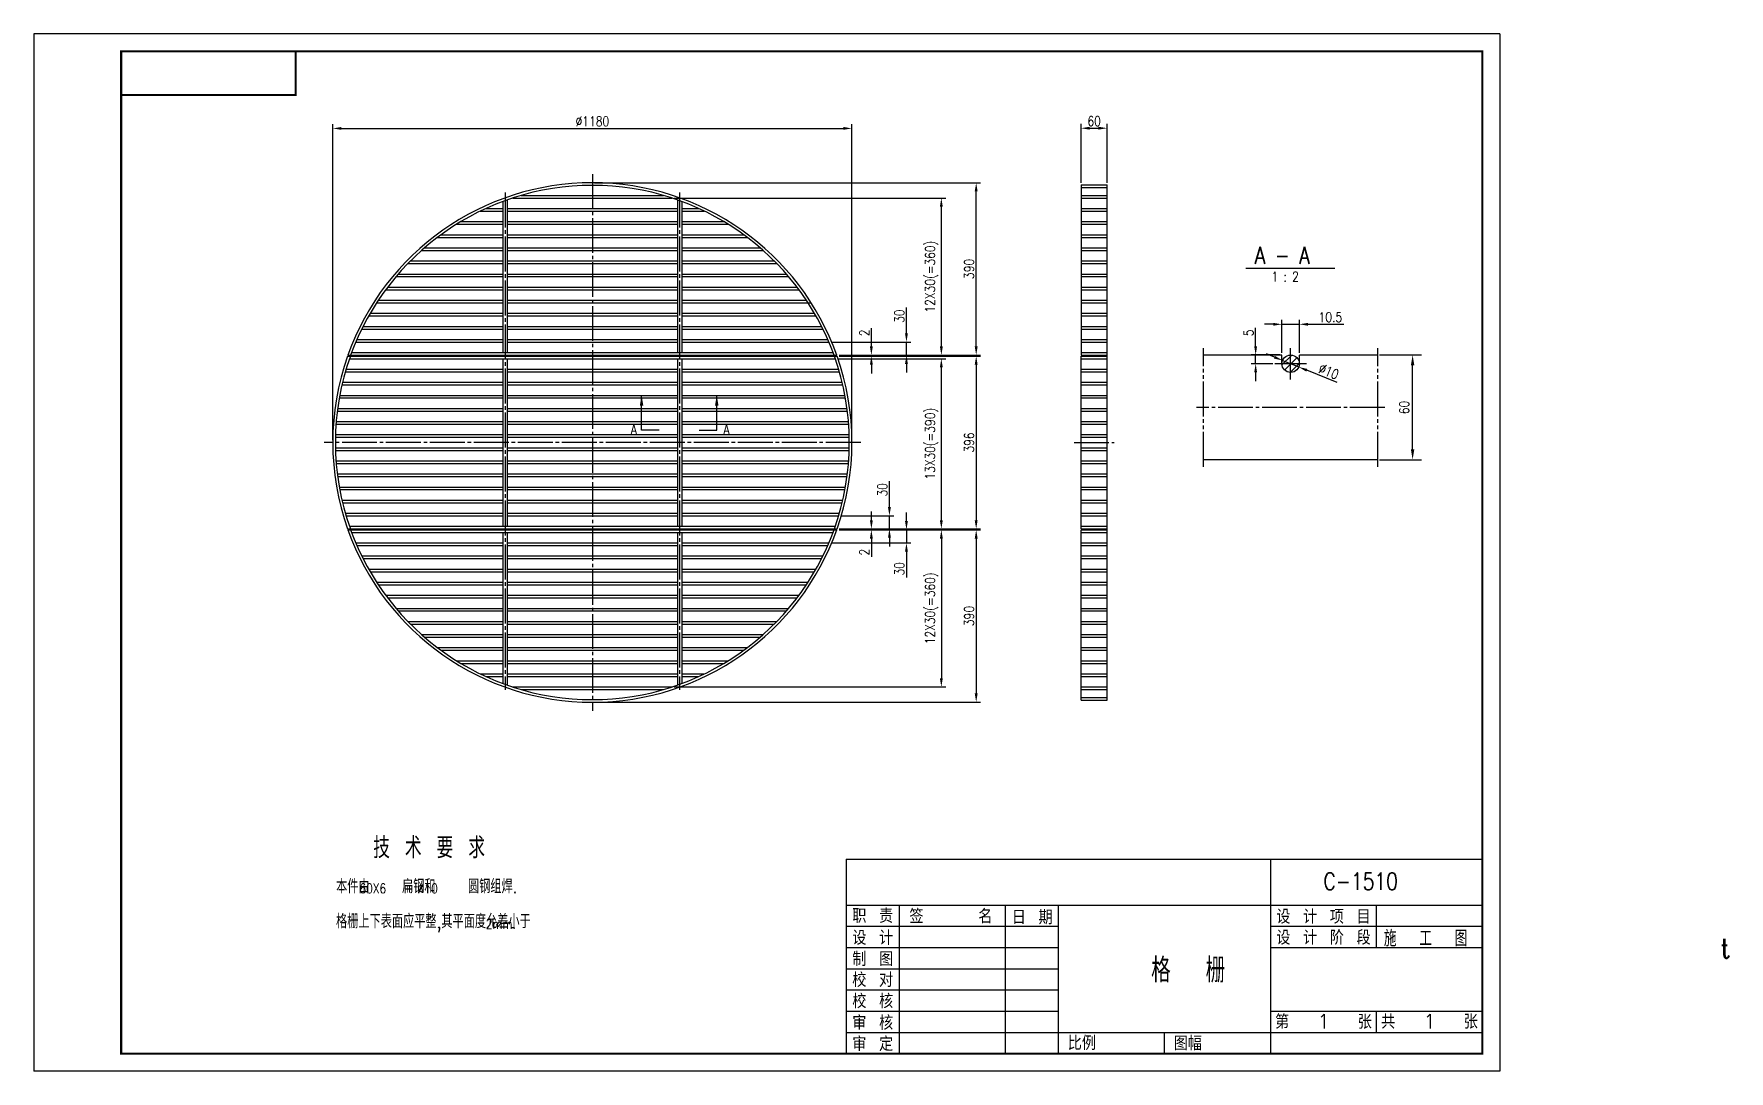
# Model space of a CAD drawing. Header units: millimetres. Extents: x 0 to 1411, y 0 to 841.
# Drawn here: x 650 to 1135.7, y 500 to 797 of the extents above; entities that cross this region are included whole.
import ezdxf
from ezdxf.enums import TextEntityAlignment as Align

# ---------------------------------------------------------------- set-up
doc = ezdxf.new("R2010")
doc.units = ezdxf.units.MM
doc.linetypes.add('CENTER', pattern=[12.6, 10, -0.8, 1, -0.8])
doc.linetypes.add('PHANTOM', pattern=[14.4, 10, -0.8, 1, -0.8, 1, -0.8])
for name, color, linetype in [('1', 2, 'CENTER'), ('2', 1, 'Continuous'), ('4', 7, 'PHANTOM'), ('ZZ1', 1, 'Continuous')]:
    doc.layers.add(name, color=color, linetype=linetype)
doc.styles.add('HZ', font='txt.shx', dxfattribs={"width": 0.8, "bigfont": 'hztxt.shx'})
doc.styles.add('HZTXT', font='txt', dxfattribs={"width": 0.75, "bigfont": 'HZTXT'})
doc.styles.add('ROMANC', font='romanc', dxfattribs={"width": 0.7, "height": 6})
doc.styles.add('ROMANS', font='romans.shx', dxfattribs={"width": 0.8})
doc.dimstyles.new('ISO-25', dxfattribs={"dimtxt": 2.8, "dimasz": 2.5, "dimexe": 1.25, "dimexo": 0.625, "dimtad": 1, "dimtxsty": 'ROMANS', "dimcen": 2.5, "dimadec": 0, "dimazin": 0, "dimtfac": 1, "dimtmove": 0, "dimatfit": 3, "dimfxl": 0, "dimarcsym": 0})
doc.dimstyles.get("Standard").update_dxf_attribs({"dimtxt": 2.8, "dimasz": 3, "dimexe": 2.5, "dimexo": 0.5, "dimgap": 1, "dimtad": 1, "dimdec": 4, "dimzin": 0, "dimdsep": 46, "dimtxsty": 'ROMANS', "dimcen": 0.09, "dimadec": 0, "dimazin": 0, "dimtfac": 1, "dimtdec": 4, "dimtmove": 0, "dimatfit": 3, "dimfxl": 0, "dimtolj": 1, "dimtzin": 0, "dimarcsym": 0})

# ---------------------------------------------------------------- blocks, each defined once
blk = doc.blocks.new('*D107')
at = {"color": 0, "lineweight": -2}
for p, q in [((735.62, 680.62), (735.62, 771.19)), ((738.12, 769.94), (881.88, 769.94)), ((884.38, 680.62), (884.38, 771.19))]:
    blk.add_line(p, q, dxfattribs=at)
at = {"color": 0}
for points in [[(738.12, 770.36), (738.12, 769.53), (735.62, 769.94)], [(881.88, 770.36), (881.88, 769.53), (884.38, 769.94)]]:
    blk.add_solid(points, dxfattribs=at)
at = {"layer": 'DEFPOINTS', "color": 0}
for p in [(884.38, 769.94), (735.62, 680), (884.38, 680)]:
    blk.add_point(p, dxfattribs=at)
at = {"color": 0, "insert": (810, 771.97), "char_height": 2.8, "attachment_point": 5, "style": 'ROMANS'}
blk.add_mtext('%%C1180', dxfattribs=at)
blk = doc.blocks.new('*D108')
at = {"color": 0, "lineweight": -2}
for p, q in [((880.76, 704.75), (921.22, 704.75)), ((919.97, 702.25), (919.97, 657.75)), ((880.76, 655.25), (921.22, 655.25))]:
    blk.add_line(p, q, dxfattribs=at)
at = {"color": 0}
for points in [[(919.55, 702.25), (920.38, 702.25), (919.97, 704.75)], [(919.55, 657.75), (920.38, 657.75), (919.97, 655.25)]]:
    blk.add_solid(points, dxfattribs=at)
at = {"layer": 'DEFPOINTS', "color": 0}
for p in [(880.14, 704.75), (880.14, 655.25), (919.97, 655.25)]:
    blk.add_point(p, dxfattribs=at)
at = {"color": 0, "insert": (917.94, 680), "char_height": 2.8, "attachment_point": 5, "rotation": 90, "style": 'ROMANS'}
blk.add_mtext('396', dxfattribs=at)
blk = doc.blocks.new('*D109')
at = {"color": 0, "lineweight": -2}
for p, q in [((810.62, 754.38), (921.22, 754.38)), ((919.97, 707.5), (919.97, 751.88)), ((880.67, 705), (921.22, 705))]:
    blk.add_line(p, q, dxfattribs=at)
at = {"color": 0}
for points in [[(919.55, 751.88), (920.38, 751.88), (919.97, 754.38)], [(919.55, 707.5), (920.38, 707.5), (919.97, 705)]]:
    blk.add_solid(points, dxfattribs=at)
at = {"layer": 'DEFPOINTS', "color": 0}
for p in [(810, 754.38), (919.97, 754.38), (880.05, 705)]:
    blk.add_point(p, dxfattribs=at)
at = {"color": 0, "insert": (917.94, 729.69), "char_height": 2.8, "attachment_point": 5, "rotation": 90, "style": 'ROMANS'}
blk.add_mtext('390', dxfattribs=at)
blk = doc.blocks.new('*D110')
at = {"color": 0, "lineweight": -2}
for p, q in [((889.94, 707.5), (889.94, 712.74)), ((880.67, 705), (891.19, 705)), ((880.76, 704.75), (891.19, 704.75)), ((889.94, 704.75), (889.94, 705)), ((889.94, 702.25), (889.94, 699.75))]:
    blk.add_line(p, q, dxfattribs=at)
at = {"color": 0}
for points in [[(889.53, 707.5), (890.36, 707.5), (889.94, 705)], [(889.53, 702.25), (890.36, 702.25), (889.94, 704.75)]]:
    blk.add_solid(points, dxfattribs=at)
at = {"layer": 'DEFPOINTS', "color": 0}
for p in [(880.05, 705), (880.14, 704.75), (889.94, 705)]:
    blk.add_point(p, dxfattribs=at)
at = {"color": 0, "insert": (887.92, 711.37), "char_height": 2.8, "attachment_point": 5, "rotation": 90, "style": 'ROMANS'}
blk.add_mtext('2', dxfattribs=at)
blk = doc.blocks.new('*D111')
at = {"color": 0, "lineweight": -2}
for p, q in [((950, 754.38), (950, 771.25)), ((952.5, 770), (955, 770)), ((957.5, 754.38), (957.5, 771.25))]:
    blk.add_line(p, q, dxfattribs=at)
at = {"color": 0}
for points in [[(952.5, 770.42), (952.5, 769.58), (950, 770)], [(955, 770.42), (955, 769.58), (957.5, 770)]]:
    blk.add_solid(points, dxfattribs=at)
at = {"layer": 'DEFPOINTS', "color": 0}
for p in [(957.5, 770), (950, 753.75), (957.5, 753.75)]:
    blk.add_point(p, dxfattribs=at)
at = {"color": 0, "insert": (953.75, 772.02), "char_height": 2.8, "attachment_point": 5, "style": 'ROMANS'}
blk.add_mtext('60', dxfattribs=at)
blk = doc.blocks.new('*D113')
at = {"color": 0, "lineweight": -2}
for p, q in [((895.11, 661.5), (895.11, 668.88)), ((881.19, 659), (896.36, 659)), ((895.11, 655.25), (895.11, 659)), ((880.76, 655.25), (896.36, 655.25)), ((895.11, 652.75), (895.11, 650.25))]:
    blk.add_line(p, q, dxfattribs=at)
at = {"color": 0}
for points in [[(894.7, 661.5), (895.53, 661.5), (895.11, 659)], [(894.7, 652.75), (895.53, 652.75), (895.11, 655.25)]]:
    blk.add_solid(points, dxfattribs=at)
at = {"layer": 'DEFPOINTS', "color": 0}
for p in [(880.57, 659), (895.11, 659), (880.14, 655.25)]:
    blk.add_point(p, dxfattribs=at)
at = {"color": 0, "insert": (893.09, 666.44), "char_height": 2.8, "attachment_point": 5, "rotation": 90, "style": 'ROMANS'}
blk.add_mtext('30', dxfattribs=at)
blk = doc.blocks.new('*D114')
at = {"color": 0, "lineweight": -2}
for p, q in [((880.23, 704), (911.24, 704)), ((909.99, 657.75), (909.99, 701.5)), ((880.76, 655.25), (911.24, 655.25))]:
    blk.add_line(p, q, dxfattribs=at)
at = {"color": 0}
for points in [[(909.57, 701.5), (910.4, 701.5), (909.99, 704)], [(909.57, 657.75), (910.4, 657.75), (909.99, 655.25)]]:
    blk.add_solid(points, dxfattribs=at)
at = {"layer": 'DEFPOINTS', "color": 0}
for p in [(879.6, 704), (909.99, 704), (880.14, 655.25)]:
    blk.add_point(p, dxfattribs=at)
at = {"color": 0, "insert": (907.23, 679.63), "char_height": 2.8, "attachment_point": 5, "rotation": 90, "style": 'ROMANS'}
blk.add_mtext('13X30(=390)', dxfattribs=at)
blk = doc.blocks.new('*D115')
at = {"color": 0, "lineweight": -2}
for p, q in [((899.99, 711.25), (899.99, 718.63)), ((878.4, 708.75), (901.24, 708.75)), ((880.67, 705), (901.24, 705)), ((899.99, 705), (899.99, 708.75)), ((899.99, 702.5), (899.99, 700))]:
    blk.add_line(p, q, dxfattribs=at)
at = {"color": 0}
for points in [[(899.57, 711.25), (900.4, 711.25), (899.99, 708.75)], [(899.57, 702.5), (900.4, 702.5), (899.99, 705)]]:
    blk.add_solid(points, dxfattribs=at)
at = {"layer": 'DEFPOINTS', "color": 0}
for p in [(877.78, 708.75), (880.05, 705), (899.99, 708.75)]:
    blk.add_point(p, dxfattribs=at)
at = {"color": 0, "insert": (897.96, 716.19), "char_height": 2.8, "attachment_point": 5, "rotation": 90, "style": 'ROMANS'}
blk.add_mtext('30', dxfattribs=at)
blk = doc.blocks.new('*D116')
at = {"color": 0, "lineweight": -2}
for p, q in [((833.44, 750), (911.24, 750)), ((909.99, 707.5), (909.99, 747.5)), ((880.67, 705), (911.24, 705))]:
    blk.add_line(p, q, dxfattribs=at)
at = {"color": 0}
for points in [[(909.57, 747.5), (910.4, 747.5), (909.99, 750)], [(909.57, 707.5), (910.4, 707.5), (909.99, 705)]]:
    blk.add_solid(points, dxfattribs=at)
at = {"layer": 'DEFPOINTS', "color": 0}
for p in [(832.82, 750), (909.99, 750), (880.05, 705)]:
    blk.add_point(p, dxfattribs=at)
at = {"color": 0, "insert": (907.23, 727.5), "char_height": 2.8, "attachment_point": 5, "rotation": 90, "style": 'ROMANS'}
blk.add_mtext('12X30(=360)', dxfattribs=at)
blk = doc.blocks.new('*D118')
at = {"color": 0, "lineweight": -2}
for p, q in [((889.94, 657.75), (889.94, 660.25)), ((880.67, 655), (891.19, 655)), ((880.76, 655.25), (891.19, 655.25)), ((889.94, 655.25), (889.94, 655)), ((889.94, 652.5), (889.94, 647.26))]:
    blk.add_line(p, q, dxfattribs=at)
at = {"color": 0}
for points in [[(889.53, 657.75), (890.36, 657.75), (889.94, 655.25)], [(889.53, 652.5), (890.36, 652.5), (889.94, 655)]]:
    blk.add_solid(points, dxfattribs=at)
at = {"layer": 'DEFPOINTS', "color": 0}
for p in [(880.05, 655), (880.14, 655.25), (889.94, 655)]:
    blk.add_point(p, dxfattribs=at)
at = {"color": 0, "insert": (887.92, 648.63), "char_height": 2.8, "attachment_point": 5, "rotation": 90, "style": 'ROMANS'}
blk.add_mtext('2', dxfattribs=at)
blk = doc.blocks.new('*D119')
at = {"color": 0, "lineweight": -2}
for p, q in [((899.99, 657.5), (899.99, 660)), ((878.4, 651.25), (901.24, 651.25)), ((880.67, 655), (901.24, 655)), ((899.99, 655), (899.99, 651.25)), ((899.99, 648.75), (899.99, 641.37))]:
    blk.add_line(p, q, dxfattribs=at)
at = {"color": 0}
for points in [[(899.57, 657.5), (900.4, 657.5), (899.99, 655)], [(899.57, 648.75), (900.4, 648.75), (899.99, 651.25)]]:
    blk.add_solid(points, dxfattribs=at)
at = {"layer": 'DEFPOINTS', "color": 0}
for p in [(877.78, 651.25), (880.05, 655), (899.99, 651.25)]:
    blk.add_point(p, dxfattribs=at)
at = {"color": 0, "insert": (897.96, 643.81), "char_height": 2.8, "attachment_point": 5, "rotation": 90, "style": 'ROMANS'}
blk.add_mtext('30', dxfattribs=at)
blk = doc.blocks.new('*D120')
at = {"color": 0, "lineweight": -2}
for p, q in [((880.67, 655), (911.24, 655)), ((909.99, 652.5), (909.99, 612.5)), ((833.44, 610), (911.24, 610))]:
    blk.add_line(p, q, dxfattribs=at)
at = {"color": 0}
for points in [[(909.57, 652.5), (910.4, 652.5), (909.99, 655)], [(909.57, 612.5), (910.4, 612.5), (909.99, 610)]]:
    blk.add_solid(points, dxfattribs=at)
at = {"layer": 'DEFPOINTS', "color": 0}
for p in [(880.05, 655), (832.82, 610), (909.99, 610)]:
    blk.add_point(p, dxfattribs=at)
at = {"color": 0, "insert": (907.23, 632.5), "char_height": 2.8, "attachment_point": 5, "rotation": 90, "style": 'ROMANS'}
blk.add_mtext('12X30(=360)', dxfattribs=at)
blk = doc.blocks.new('*D117')
at = {"color": 0, "lineweight": -2}
for p, q in [((880.67, 655), (921.22, 655)), ((919.97, 652.5), (919.97, 608.13)), ((810.62, 605.63), (921.22, 605.63))]:
    blk.add_line(p, q, dxfattribs=at)
at = {"color": 0}
for points in [[(919.55, 652.5), (920.38, 652.5), (919.97, 655)], [(919.55, 608.13), (920.38, 608.13), (919.97, 605.63)]]:
    blk.add_solid(points, dxfattribs=at)
at = {"layer": 'DEFPOINTS', "color": 0}
for p in [(880.05, 655), (810, 605.63), (919.97, 605.63)]:
    blk.add_point(p, dxfattribs=at)
at = {"color": 0, "insert": (917.94, 630.31), "char_height": 2.8, "attachment_point": 5, "rotation": 90, "style": 'ROMANS'}
blk.add_mtext('390', dxfattribs=at)
blk = doc.blocks.new('ARROW')
blk.add_solid([(0, 0), (3, 0.5), (3, -0.5)])
blk = doc.blocks.new('*D122')
at = {"color": 0, "lineweight": -2}
for p, q in [((1035.56, 705.06), (1047.51, 705.06)), ((1045.01, 678.06), (1045.01, 702.06)), ((1035.56, 675.06), (1047.51, 675.06))]:
    blk.add_line(p, q, dxfattribs=at)
at = {"color": 0}
for points in [[(1044.51, 702.06), (1045.51, 702.06), (1045.01, 705.06)], [(1044.51, 678.06), (1045.51, 678.06), (1045.01, 675.06)]]:
    blk.add_solid(points, dxfattribs=at)
at = {"layer": 'DEFPOINTS', "color": 0}
for p in [(1035.06, 705.06), (1045.01, 705.06), (1035.06, 675.06)]:
    blk.add_point(p, dxfattribs=at)
at = {"color": 0, "insert": (1042.61, 690.06), "char_height": 2.8, "attachment_point": 5, "rotation": 90, "style": 'ROMANS'}
blk.add_mtext('\\A1;60', dxfattribs=at)
blk = doc.blocks.new('*D123')
at = {"color": 0, "lineweight": -2}
for p, q in [((1005.42, 704.42), (1003.1, 705.36)), ((1007.74, 703.49), (1012.38, 701.62)), ((1023.42, 697.18), (1014.7, 700.69))]:
    blk.add_line(p, q, dxfattribs=at)
at = {"color": 0}
for points in [[(1005.58, 704.81), (1005.27, 704.04), (1007.74, 703.49)], [(1014.86, 701.07), (1014.54, 700.3), (1012.38, 701.62)]]:
    blk.add_solid(points, dxfattribs=at)
at = {"layer": 'DEFPOINTS', "color": 0}
for p in [(1007.74, 703.49), (1012.38, 701.62)]:
    blk.add_point(p, dxfattribs=at)
at = {"color": 0, "insert": (1020.98, 700.34), "char_height": 2.8, "attachment_point": 5, "rotation": 338.0707, "style": 'ROMANS'}
blk.add_mtext('%%C10', dxfattribs=at)
blk = doc.blocks.new('*D124')
at = {"color": 0, "lineweight": -2}
for p, q in [((1000.04, 707.56), (1000.04, 712.8)), ((1006.94, 705.06), (998.79, 705.06)), ((1000.04, 702.56), (1000.04, 705.06)), ((1004.94, 702.56), (998.79, 702.56)), ((1000.04, 700.06), (1000.04, 697.56))]:
    blk.add_line(p, q, dxfattribs=at)
at = {"color": 0}
for points in [[(999.62, 707.56), (1000.45, 707.56), (1000.04, 705.06)], [(999.62, 700.06), (1000.45, 700.06), (1000.04, 702.56)]]:
    blk.add_solid(points, dxfattribs=at)
at = {"layer": 'DEFPOINTS', "color": 0}
for p in [(1000.04, 705.06), (1007.56, 705.06), (1005.56, 702.56)]:
    blk.add_point(p, dxfattribs=at)
at = {"color": 0, "insert": (998.01, 711.43), "char_height": 2.8, "attachment_point": 5, "rotation": 90, "style": 'ROMANS'}
blk.add_mtext('5', dxfattribs=at)
blk = doc.blocks.new('*D125')
at = {"color": 0, "lineweight": -2}
for p, q in [((1007.56, 705.68), (1007.56, 715.1)), ((1012.56, 705.68), (1012.56, 715.1)), ((1005.06, 713.85), (1002.56, 713.85)), ((1007.56, 713.85), (1012.56, 713.85)), ((1015.06, 713.85), (1025.32, 713.85))]:
    blk.add_line(p, q, dxfattribs=at)
at = {"color": 0}
for points in [[(1005.06, 714.26), (1005.06, 713.43), (1007.56, 713.85)], [(1015.06, 714.26), (1015.06, 713.43), (1012.56, 713.85)]]:
    blk.add_solid(points, dxfattribs=at)
at = {"layer": 'DEFPOINTS', "color": 0}
for p in [(1012.56, 713.85), (1007.56, 705.06), (1012.56, 705.06)]:
    blk.add_point(p, dxfattribs=at)
at = {"color": 0, "insert": (1021.44, 715.87), "char_height": 2.8, "attachment_point": 5, "style": 'ROMANS'}
blk.add_mtext('10.5', dxfattribs=at)

msp = doc.modelspace()

# ---------------------------------------------------------------- hatches: boundary and pattern name
h = msp.add_hatch()
h.set_pattern_fill('ANSI31', color=0, scale=0.5, style=0)
h.paths.add_polyline_path([(1010.0621, 705.05548, 0.414213562), (1007.5621, 702.55548), (1010.0621, 702.55548)])
h.paths.add_polyline_path([(1010.0621, 705.05548), (1010.0621, 702.55548), (1012.5621, 702.55548, 0.414213562)])
h.paths.add_polyline_path([(1012.5621, 702.55548), (1010.0621, 702.55548), (1010.0621, 700.05548, 0.414213562)])
h.paths.add_polyline_path([(1010.0621, 702.55548), (1007.5621, 702.55548, 0.414213562), (1010.0621, 700.05548)])

# ---------------------------------------------------------------- linework, layer by layer
at = {"color": 7}
for p, q in [((1070, 797), (650, 797)), ((1070, 500), (650, 500))]:
    msp.add_line(p, q, dxfattribs=at)
for p, q in [((650, 797), (650, 500)), ((1070, 797), (1070, 500)), ((997.26205, 729.9473), (1022.71324, 729.9473)), ((824.10105, 683.5652), (824.10105, 693.5652)), ((845.63561, 683.5652), (845.63561, 693.5652)), ((885, 560.6875), (1065, 560.6875))]:
    msp.add_line(p, q)
at = {"const_width": 0.6}
msp.add_lwpolyline([(725, 792), (725, 779.5), (675, 779.5)], dxfattribs=at)
msp.add_lwpolyline([(1065, 505), (1065, 792), (675, 792), (675, 505)], close=True, dxfattribs=at)
at = {"layer": '1', "color": 0}
for p, q in [((810, 756.875), (810, 603.125)), ((785, 751.57985), (785, 609.15479)), ((835, 751.57985), (835, 609.15479)), ((1010.0621, 698.05548), (1010.0621, 707.05548)), ((1014.5621, 702.55548), (1005.5621, 702.55548)), ((1037.0645, 690.05548), (983.05971, 690.05548)), ((886.875, 680), (733.125, 680)), ((948, 680), (959.5, 680))]:
    msp.add_line(p, q, dxfattribs=at)
at = {"layer": '2'}
for p, q in [((950, 753.75), (957.5, 753.75)), ((950, 753.75), (950, 705)), ((950, 753), (957.5, 753)), ((957.5, 606.25), (957.5, 753.75)), ((784.375, 749.02174), (784.375, 705.75)), ((785.625, 749.47302), (785.625, 705.75)), ((787.18245, 750), (832.81755, 750)), ((789.62653, 750.75), (830.37347, 750.75)), ((834.375, 749.47302), (834.375, 705.75)), ((835.625, 749.02174), (835.625, 705.75)), ((950, 750.75), (957.5, 750.75)), ((950, 750), (957.5, 750)), ((772.31608, 743.25), (784.375, 743.25)), ((777.88181, 746.25), (784.375, 746.25)), ((779.47721, 747), (784.375, 747)), ((785.625, 747), (834.375, 747)), ((785.625, 746.25), (834.375, 746.25)), ((785.625, 743.25), (834.375, 743.25)), ((835.625, 747), (840.52279, 747)), ((835.625, 746.25), (842.11819, 746.25)), ((835.625, 743.25), (847.68392, 743.25)), ((950, 747), (957.5, 747)), ((950, 746.25), (957.5, 746.25)), ((950, 743.25), (957.5, 743.25)), ((765.6257, 738.75), (784.375, 738.75)), ((766.63653, 739.5), (784.375, 739.5)), ((771.08483, 742.5), (784.375, 742.5)), ((785.625, 742.5), (834.375, 742.5)), ((785.625, 739.5), (834.375, 739.5)), ((785.625, 738.75), (834.375, 738.75)), ((835.625, 742.5), (848.91517, 742.5)), ((835.625, 739.5), (853.36347, 739.5)), ((835.625, 738.75), (854.3743, 738.75)), ((950, 742.5), (957.5, 742.5)), ((950, 739.5), (957.5, 739.5)), ((950, 738.75), (957.5, 738.75)), ((761.05472, 735), (784.375, 735)), ((761.91073, 735.75), (784.375, 735.75)), ((785.625, 735.75), (834.375, 735.75)), ((785.625, 735), (834.375, 735)), ((835.625, 735.75), (858.08927, 735.75)), ((835.625, 735), (858.94528, 735)), ((950, 735.75), (957.5, 735.75)), ((950, 735), (957.5, 735)), ((757.14096, 731.25), (784.375, 731.25)), ((757.8786, 732), (784.375, 732)), ((785.625, 732), (834.375, 732)), ((785.625, 731.25), (834.375, 731.25)), ((835.625, 732), (862.1214, 732)), ((835.625, 731.25), (862.85904, 731.25)), ((950, 732), (957.5, 732)), ((950, 731.25), (957.5, 731.25)), ((750.78363, 723.75), (784.375, 723.75)), ((751.34516, 724.5), (784.375, 724.5)), ((753.74708, 727.5), (784.375, 727.5)), ((754.38905, 728.25), (784.375, 728.25)), ((785.625, 728.25), (834.375, 728.25)), ((785.625, 727.5), (834.375, 727.5)), ((785.625, 724.5), (834.375, 724.5)), ((785.625, 723.75), (834.375, 723.75)), ((835.625, 728.25), (865.61095, 728.25)), ((835.625, 727.5), (866.25292, 727.5)), ((835.625, 724.5), (868.65484, 724.5)), ((835.625, 723.75), (869.21637, 723.75)), ((950, 728.25), (957.5, 728.25)), ((950, 727.5), (957.5, 727.5)), ((950, 724.5), (957.5, 724.5)), ((950, 723.75), (957.5, 723.75)), ((748.18867, 720), (784.375, 720)), ((748.68052, 720.75), (784.375, 720.75)), ((785.625, 720.75), (834.375, 720.75)), ((785.625, 720), (834.375, 720)), ((835.625, 720.75), (871.31948, 720.75)), ((835.625, 720), (872.7028, 720)), ((950, 720.75), (957.5, 720.75)), ((950, 720), (957.5, 720)), ((745.91741, 716.25), (784.375, 716.25)), ((746.3475, 717), (784.375, 717)), ((785.625, 717), (834.375, 717)), ((785.625, 716.25), (834.375, 716.25)), ((835.625, 717), (873.6525, 717)), ((835.625, 716.25), (874.08259, 716.25)), ((950, 717), (957.5, 717)), ((950, 716.25), (957.5, 716.25)), ((742.54342, 709.5), (784.375, 709.5)), ((743.93647, 712.5), (784.375, 712.5)), ((744.31075, 713.25), (784.375, 713.25)), ((785.625, 713.25), (834.375, 713.25)), ((785.625, 712.5), (834.375, 712.5)), ((785.625, 709.5), (834.375, 709.5)), ((835.625, 713.25), (875.68925, 713.25)), ((835.625, 712.5), (876.06353, 712.5)), ((835.625, 709.5), (877.45658, 709.5)), ((950, 713.25), (957.5, 713.25)), ((950, 712.5), (957.5, 712.5)), ((950, 709.5), (957.5, 709.5)), ((739.86386, 704.75), (880.13614, 704.75)), ((739.95258, 705), (880.04742, 705)), ((741.0248, 705.75), (878.9752, 705.75)), ((742.22037, 708.75), (784.375, 708.75)), ((785.625, 708.75), (834.375, 708.75)), ((835.625, 708.75), (877.77963, 708.75)), ((950, 708.75), (957.5, 708.75)), ((950, 705.75), (957.5, 705.75)), ((950, 705), (957.5, 705)), ((950, 655.25), (950, 704.75)), ((950, 704.75), (957.5, 704.75)), ((1007.5621, 705.05548), (985.05971, 705.05548)), ((1007.5621, 702.55548), (1007.5621, 705.05548)), ((1035.0645, 705.05548), (1012.5621, 705.05548)), ((1012.5621, 702.55548), (1012.5621, 705.05548)), ((739.21456, 700.25), (784.375, 700.25)), ((739.43343, 701), (784.375, 701)), ((740.39655, 704), (879.60345, 704)), ((784.375, 704), (784.375, 656)), ((785.625, 704), (785.625, 656)), ((785.625, 701), (834.375, 701)), ((785.625, 700.25), (834.375, 700.25)), ((834.375, 704), (834.375, 656)), ((835.625, 704), (835.625, 656)), ((835.625, 701), (880.56657, 701)), ((835.625, 700.25), (880.78544, 700.25)), ((950, 704), (957.5, 704)), ((950, 701), (957.5, 701)), ((950, 700.25), (957.5, 700.25)), ((738.24771, 696.5), (784.375, 696.5)), ((738.42432, 697.25), (784.375, 697.25)), ((785.625, 697.25), (834.375, 697.25)), ((785.625, 696.5), (834.375, 696.5)), ((835.625, 697.25), (881.57568, 697.25)), ((835.625, 696.5), (881.75229, 696.5)), ((950, 697.25), (957.5, 697.25)), ((950, 696.5), (957.5, 696.5)), ((737.02344, 689.75), (784.375, 689.75)), ((737.48739, 692.75), (784.375, 692.75)), ((737.62327, 693.5), (784.375, 693.5)), ((785.625, 693.5), (834.375, 693.5)), ((785.625, 692.75), (834.375, 692.75)), ((785.625, 689.75), (834.375, 689.75)), ((835.625, 693.5), (882.37673, 693.5)), ((835.625, 692.75), (882.51261, 692.75)), ((835.625, 689.75), (882.97656, 689.75)), ((950, 693.5), (957.5, 693.5)), ((950, 692.75), (957.5, 692.75)), ((950, 689.75), (957.5, 689.75)), ((736.56242, 685.25), (784.375, 685.25)), ((736.61989, 686), (784.375, 686)), ((736.92716, 689), (784.375, 689)), ((785.625, 689), (834.375, 689)), ((785.625, 686), (834.375, 686)), ((785.625, 685.25), (834.375, 685.25)), ((835.625, 689), (883.07284, 689)), ((835.625, 686), (883.38011, 686)), ((835.625, 685.25), (883.43758, 685.25)), ((950, 689), (957.5, 689)), ((950, 686), (957.5, 686)), ((950, 685.25), (957.5, 685.25)), ((736.39028, 681.5), (784.375, 681.5)), ((736.40939, 682.25), (784.375, 682.25)), ((785.625, 682.25), (834.375, 682.25)), ((785.625, 681.5), (834.375, 681.5)), ((829.10105, 683.5652), (824.10105, 683.5652)), ((835.625, 682.25), (883.59061, 682.25)), ((835.625, 681.5), (883.60972, 681.5)), ((840.63561, 683.5652), (845.63561, 683.5652)), ((950, 682.25), (957.5, 682.25)), ((950, 681.5), (957.5, 681.5)), ((736.39028, 678.5), (784.375, 678.5)), ((736.40939, 677.75), (784.375, 677.75)), ((785.625, 678.5), (834.375, 678.5)), ((785.625, 677.75), (834.375, 677.75)), ((835.625, 678.5), (883.60972, 678.5)), ((835.625, 677.75), (883.59061, 677.75)), ((950, 678.5), (957.5, 678.5)), ((950, 677.75), (957.5, 677.75)), ((736.56242, 674.75), (784.375, 674.75)), ((736.61989, 674), (784.375, 674)), ((736.92716, 671), (784.375, 671)), ((737.02344, 670.25), (784.375, 670.25)), ((785.625, 674.75), (834.375, 674.75)), ((785.625, 674), (834.375, 674)), ((785.625, 671), (834.375, 671)), ((785.625, 670.25), (834.375, 670.25)), ((835.625, 674.75), (883.43758, 674.75)), ((835.625, 674), (883.38011, 674)), ((835.625, 671), (883.07284, 671)), ((835.625, 670.25), (882.97656, 670.25)), ((950, 674.75), (957.5, 674.75)), ((950, 674), (957.5, 674)), ((950, 671), (957.5, 671)), ((950, 670.25), (957.5, 670.25)), ((1035.0645, 675.05548), (985.05971, 675.05548)), ((737.48739, 667.25), (784.375, 667.25)), ((737.62327, 666.5), (784.375, 666.5)), ((785.625, 667.25), (834.375, 667.25)), ((785.625, 666.5), (834.375, 666.5)), ((835.625, 667.25), (882.51261, 667.25)), ((835.625, 666.5), (882.37673, 666.5)), ((950, 667.25), (957.5, 667.25)), ((950, 666.5), (957.5, 666.5)), ((738.24771, 663.5), (784.375, 663.5)), ((738.42432, 662.75), (784.375, 662.75)), ((785.625, 663.5), (834.375, 663.5)), ((785.625, 662.75), (834.375, 662.75)), ((835.625, 663.5), (881.75229, 663.5)), ((835.625, 662.75), (881.57568, 662.75)), ((950, 663.5), (957.5, 663.5)), ((950, 662.75), (957.5, 662.75)), ((739.21456, 659.75), (784.375, 659.75)), ((739.43343, 659), (784.375, 659)), ((740.39655, 656), (879.60345, 656)), ((785.625, 659.75), (834.375, 659.75)), ((785.625, 659), (834.375, 659)), ((835.625, 659.75), (880.78544, 659.75)), ((835.625, 659), (880.56657, 659)), ((950, 659.75), (957.5, 659.75)), ((950, 659), (957.5, 659)), ((950, 656), (957.5, 656)), ((739.86386, 655.25), (880.13614, 655.25)), ((739.95258, 655), (880.04742, 655)), ((741.0248, 654.25), (878.9752, 654.25)), ((742.22037, 651.25), (784.375, 651.25)), ((784.375, 654.25), (784.375, 610.97826)), ((785.625, 654.25), (785.625, 610.52698)), ((785.625, 651.25), (834.375, 651.25)), ((834.375, 654.25), (834.375, 610.52698)), ((835.625, 654.25), (835.625, 610.97826)), ((835.625, 651.25), (877.77963, 651.25)), ((950, 655.25), (957.5, 655.25)), ((950, 606.25), (950, 655)), ((950, 655), (957.5, 655)), ((950, 654.25), (957.5, 654.25)), ((950, 651.25), (957.5, 651.25)), ((742.54342, 650.5), (784.375, 650.5)), ((743.93647, 647.5), (784.375, 647.5)), ((744.31075, 646.75), (784.375, 646.75)), ((785.625, 650.5), (834.375, 650.5)), ((785.625, 647.5), (834.375, 647.5)), ((785.625, 646.75), (834.375, 646.75)), ((835.625, 650.5), (877.45658, 650.5)), ((835.625, 647.5), (876.06353, 647.5)), ((835.625, 646.75), (875.68925, 646.75)), ((950, 650.5), (957.5, 650.5)), ((950, 647.5), (957.5, 647.5)), ((950, 646.75), (957.5, 646.75)), ((745.91741, 643.75), (784.375, 643.75)), ((746.3475, 643), (784.375, 643)), ((785.625, 643.75), (834.375, 643.75)), ((785.625, 643), (834.375, 643)), ((835.625, 643.75), (874.08259, 643.75)), ((835.625, 643), (873.6525, 643)), ((950, 643.75), (957.5, 643.75)), ((950, 643), (957.5, 643)), ((748.18867, 640), (784.375, 640)), ((748.68052, 639.25), (784.375, 639.25)), ((750.78363, 636.25), (784.375, 636.25)), ((785.625, 640), (834.375, 640)), ((785.625, 639.25), (834.375, 639.25)), ((785.625, 636.25), (834.375, 636.25)), ((835.625, 640), (871.81133, 640)), ((835.625, 639.25), (871.31948, 639.25)), ((835.625, 636.25), (869.21637, 636.25)), ((950, 640), (957.5, 640)), ((950, 639.25), (957.5, 639.25)), ((950, 636.25), (957.5, 636.25)), ((751.34516, 635.5), (784.375, 635.5)), ((753.74708, 632.5), (784.375, 632.5)), ((754.38905, 631.75), (784.375, 631.75)), ((785.625, 635.5), (834.375, 635.5)), ((785.625, 632.5), (834.375, 632.5)), ((785.625, 631.75), (834.375, 631.75)), ((835.625, 635.5), (868.65484, 635.5)), ((835.625, 632.5), (866.25292, 632.5)), ((835.625, 631.75), (865.61095, 631.75)), ((950, 635.5), (957.5, 635.5)), ((950, 632.5), (957.5, 632.5)), ((950, 631.75), (957.5, 631.75)), ((757.14096, 628.75), (784.375, 628.75)), ((757.8786, 628), (784.375, 628)), ((785.625, 628.75), (834.375, 628.75)), ((785.625, 628), (834.375, 628)), ((835.625, 628.75), (862.85904, 628.75)), ((835.625, 628), (862.1214, 628)), ((950, 628.75), (957.5, 628.75)), ((950, 628), (957.5, 628)), ((761.05472, 625), (784.375, 625)), ((761.91073, 624.25), (784.375, 624.25)), ((785.625, 625), (834.375, 625)), ((785.625, 624.25), (834.375, 624.25)), ((835.625, 625), (858.94528, 625)), ((835.625, 624.25), (858.08927, 624.25)), ((950, 625), (957.5, 625)), ((950, 624.25), (957.5, 624.25)), ((765.6257, 621.25), (784.375, 621.25)), ((766.63653, 620.5), (784.375, 620.5)), ((771.08483, 617.5), (784.375, 617.5)), ((785.625, 621.25), (834.375, 621.25)), ((785.625, 620.5), (834.375, 620.5)), ((785.625, 617.5), (834.375, 617.5)), ((835.625, 621.25), (854.3743, 621.25)), ((835.625, 620.5), (853.36347, 620.5)), ((835.625, 617.5), (848.91517, 617.5)), ((950, 621.25), (957.5, 621.25)), ((950, 620.5), (957.5, 620.5)), ((950, 617.5), (957.5, 617.5)), ((772.31608, 616.75), (784.375, 616.75)), ((777.88181, 613.75), (784.375, 613.75)), ((779.47721, 613), (784.375, 613)), ((785.625, 616.75), (834.375, 616.75)), ((785.625, 613.75), (834.375, 613.75)), ((785.625, 613), (834.375, 613)), ((835.625, 616.75), (847.68392, 616.75)), ((835.625, 613.75), (842.11819, 613.75)), ((835.625, 613), (840.52279, 613)), ((950, 616.75), (957.5, 616.75)), ((950, 613.75), (957.5, 613.75)), ((950, 613), (957.5, 613)), ((787.18245, 610), (832.81755, 610)), ((789.62653, 609.25), (830.37347, 609.25)), ((950, 610), (957.5, 610)), ((950, 609.25), (957.5, 609.25)), ((950, 607), (957.5, 607)), ((950, 606.25), (957.5, 606.25))]:
    msp.add_line(p, q, dxfattribs=at)
msp.add_circle((1010.0621, 702.55548), 2.5, dxfattribs=at)
for radius, start, end in [(74.375, 19.6415383, 160.3584617), (73.625, 19.8499823, 160.1500177), (74.375, 160.5628214, 199.4371786), (73.625, 160.3567258, 199.6432742), (73.625, 340.3567258, 19.6432742), (74.375, 340.5628214, 19.4371786), (74.375, 199.6415383, 340.3584617), (73.625, 199.8499823, 340.1500177)]:
    msp.add_arc((810, 680), radius, start, end, dxfattribs=at)
at = {"layer": '4'}
for p, q in [((985.05971, 673.05548), (985.05971, 707.05548)), ((1035.0645, 673.05548), (1035.0645, 707.05548))]:
    msp.add_line(p, q, dxfattribs=at)
at = {"layer": 'ZZ1', "color": 1}
for q in [(1065, 560.6875), (882.75, 505)]:
    msp.add_line((882.75, 560.6875), q, dxfattribs=at)
at = {"layer": 'ZZ1', "color": 7}
for p, q in [((1004.25, 560.6875), (1004.25, 505)), ((882.75, 547.525), (1065, 547.525)), ((897.9375, 547.525), (897.9375, 505)), ((928.3125, 547.525), (928.3125, 505)), ((943.5, 547.525), (943.5, 505)), ((1034.625, 535.375), (1034.625, 547.525)), ((882.75, 541.45), (943.5, 541.45)), ((1004.25, 541.45), (1065, 541.45)), ((882.75, 535.375), (943.5, 535.375)), ((1004.25, 535.375), (1065, 535.375)), ((882.75, 529.3), (943.5, 529.3)), ((882.75, 523.225), (943.5, 523.225)), ((882.75, 517.15), (943.5, 517.15)), ((1004.25, 517.15), (1065, 517.15)), ((1034.625, 511.075), (1034.625, 517.15)), ((882.75, 511.075), (1065, 511.075)), ((973.875, 511.075), (973.875, 505))]:
    msp.add_line(p, q, dxfattribs=at)

# ---------------------------------------------------------------- block references
at = {"rotation": 270}
msp.add_blockref('ARROW', (824.10105, 693.5652), dxfattribs=at)
at = {"xscale": -1, "rotation": 90}
msp.add_blockref('ARROW', (845.63561, 693.5652), dxfattribs=at)

# ---------------------------------------------------------------- texts
at = {"width": 0.8}
for s, height, style, p in [('1 : 2', 2.8, 'ROMANS', (1004.58614, 726.10461)), ('技 术 要 求', 6, 'HZ', (747.2132, 560.94489)), ('本件由   扁钢和   圆钢组焊.', 4, 'HZ', (736.57184, 550.9007)), ('60X6     %%C10', 2.8, 'ROMANS', (743.23526, 550.9007)), ('格栅上下表面应平整,其平面度允差小于', 4, 'HZ', (736.57184, 540.9007)), ('2mm.', 2.8, 'ROMANS', (779.48013, 540.76407))]:
    msp.add_text(s, height=height, dxfattribs=dict(at, style=style)).set_placement(p)
at = {"layer": '2', "width": 0.8}
for s, height, style, p in [('A - A', 4.9, 'ROMANS', (999.77713, 731.16669)), ('A', 2.8, 'ROMANS', (821.05018, 682.35306)), ('A', 2.8, 'ROMANS', (847.52673, 682.35754)), ('格  栅', 7, 'HZ', (970.11264, 525.37551))]:
    msp.add_text(s, height=height, dxfattribs=dict(at, style=style)).set_placement(p)
at = {"layer": '2', "color": 0, "style": 'ROMANS', "width": 0.8}
msp.add_text('C-1510', height=4.9, dxfattribs=at).set_placement((1019.46098, 551.9013))
at = {"layer": 'ZZ1', "color": 7, "style": 'HZTXT'}
msp.add_text('职 责', height=4.05, dxfattribs=at).set_placement((890.32935, 544.43055), align=Align.MIDDLE_CENTER)
for s, p in [('签    名', (912.7197, 544.53677)), ('日 期', (936.03159, 544.21811)), ('设 计 项 目', (1019.4699, 544.40541)), ('设 计', (890.32935, 538.35555)), ('设 计 阶 段', (1019.4699, 538.42619)), ('制 图', (890.32935, 532.28055)), ('校 对', (890.32935, 526.31305)), ('校 核', (890.32935, 520.23805)), ('审 核', (890.32935, 514.05555)), ('第     张', (1019.4699, 514.33508)), ('1', (1019.4699, 514.23635)), ('共     张', (1049.8449, 514.33508)), ('1', (1049.8449, 514.23635)), ('审 定', (890.32935, 507.98055)), ('比例', (950.24667, 508.24169)), ('图幅', (980.62167, 508.1504))]:
    msp.add_text(s, height=4.05, dxfattribs=at).set_placement(p, align=Align.MIDDLE)
at = {"layer": 'ZZ1', "color": 7, "width": 0.8}
for s, height, style, p in [('施  工  图', 4.55625, 'HZTXT', (1048.73202, 538.23568)), ('t', 5.56875, 'ROMANC', (1134.63315, 535.10797))]:
    msp.add_text(s, height=height, dxfattribs=dict(at, style=style)).set_placement(p, align=Align.MIDDLE)

# ---------------------------------------------------------------- dimensions: what is measured, and where the dimension line sits
for base, p1, p2, text, picture, middle in [((884.375, 769.94402), (735.625, 680), (884.375, 680), '%%C1180', '*D107', (810, 771.96902)), ((957.5, 769.99954), (950, 753.75), (957.5, 753.75), '60', '*D111', (953.75, 772.02454)), ((1012.5621, 713.84676), (1007.5621, 705.05548), (1012.5621, 705.05548), '10.5', '*D125', (1021.44044, 715.87176))]:
    dim = msp.add_linear_dim(base=base, p1=p1, p2=p2, text=text, dimstyle='ISO-25')
    dim.commit()
    dim.dimension.update_dxf_attribs({"geometry": picture, "text_midpoint": middle})
for base, p1, p2, angle, text, dimstyle, picture, middle in [((919.96577, 754.375), (880.04742, 705), (810, 754.375), 90, '390', 'ISO-25', '*D109', (917.94077, 729.6875)), ((909.98652, 750), (880.04742, 705), (832.81755, 750), 90, '12X30(=360)', 'ISO-25', '*D116', (907.22819, 727.5)), ((899.98761, 708.75), (880.04742, 705), (877.77963, 708.75), 90, '30', 'ISO-25', '*D115', (897.96261, 716.18833)), ((889.94416, 705), (880.13614, 704.75), (880.04742, 705), 90, '2', 'ISO-25', '*D110', (887.91916, 711.37167)), ((1000.03768, 705.05548), (1005.5621, 702.55548), (1007.5621, 705.05548), 90, '5', 'ISO-25', '*D124', (998.01268, 711.42715)), ((919.96577, 655.25), (880.13614, 704.75), (880.13614, 655.25), 90, '396', 'ISO-25', '*D108', (917.94077, 680)), ((1045.01129, 705.05548), (1035.0645, 675.05548), (1035.0645, 705.05548), 90, '60', 'Standard', '*D122', (1042.61129, 690.05548)), ((909.98652, 704), (880.13614, 655.25), (879.60345, 704), 90, '13X30(=390)', 'ISO-25', '*D114', (907.22819, 679.625)), ((899.98761, 651.25), (880.04742, 655), (877.77963, 651.25), 270, '30', 'ISO-25', '*D119', (897.96261, 643.81167)), ((889.94416, 655), (880.13614, 655.25), (880.04742, 655), 270, '2', 'ISO-25', '*D118', (887.91916, 648.62833)), ((919.96577, 605.625), (880.04742, 655), (810, 605.625), 270, '390', 'ISO-25', '*D117', (917.94077, 630.3125)), ((909.98652, 610), (880.04742, 655), (832.81755, 610), 270, '12X30(=360)', 'ISO-25', '*D120', (907.22819, 632.5))]:
    dim = msp.add_linear_dim(base=base, p1=p1, p2=p2, angle=angle, text=text, dimstyle=dimstyle)
    dim.commit()
    dim.dimension.update_dxf_attribs({"geometry": picture, "text_midpoint": middle})
at = {"color": 0}
dim = msp.add_diameter_dim_2p(p1=(1007.74299, 703.48913), p2=(1012.38122, 701.62183), text='%%C10', dimstyle='ISO-25', dxfattribs=at)
dim.commit()
dim.dimension.update_dxf_attribs({"geometry": '*D123', "text_midpoint": (1020.97763, 700.34393)})
dim = msp.add_linear_dim(base=(895.11395, 659), p1=(880.13614, 655.25), p2=(880.56657, 659), angle=90, text='30', dimstyle='ISO-25')
dim.commit()
dim.dimension.update_dxf_attribs({"geometry": '*D113', "text_midpoint": (895.11395, 666.43833), "dimtype": 160})

doc.saveas('drawing.dxf')
